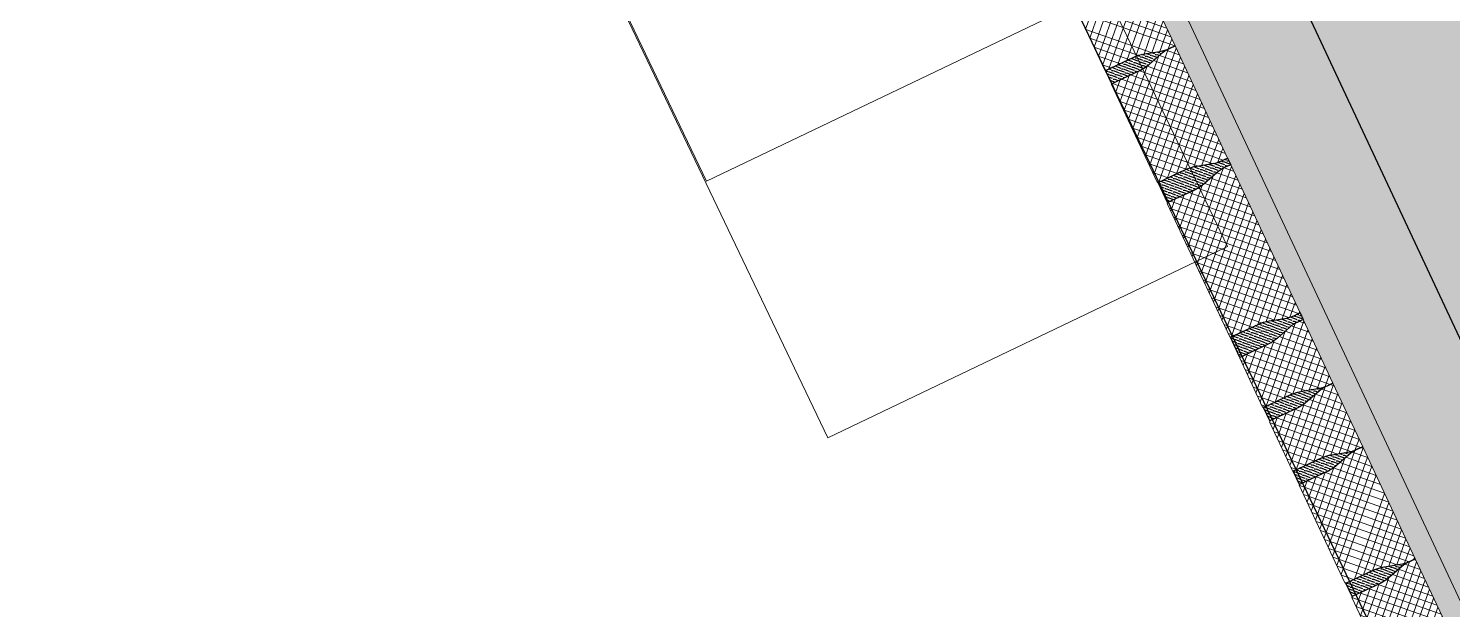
# Model space of a CAD drawing. Header units: metres. Extents: x 679304 to 680626, y 2747329 to 2750056.
# Drawn here: x 679531.399 to 679533.326, y 2747446.243 to 2747447.029 of the extents above; entities that cross this region are included whole.
import ezdxf

# ---------------------------------------------------------------- set-up
doc = ezdxf.new("R2010")
doc.units = ezdxf.units.M
doc.layers.add('-aux', color=50, linetype='Continuous', plot=False)
doc.layers.add('00_Aux', color=5, linetype='Continuous', plot=False)
for name, color, linetype, lineweight in [('02-L-projecció', 6, 'Continuous', 5), ('02-L-seccionat', 4, 'Continuous', 5), ('3-TR Formigó', 252, 'Continuous', 0), ('3-TR terra compactada', 45, 'Continuous', 0), ('3-TR Tot-u', 37, 'Continuous', 0)]:
    doc.layers.add(name, color=color, linetype=linetype, lineweight=lineweight)
doc.layers.add('02-L-SEC-Shrubs', color=252, linetype='Continuous', lineweight=0, transparency=0.2)
doc.layers.add('3-TR tot_u', color=8, linetype='Continuous', lineweight=5, true_color=0x787878)
doc.layers.add('EIT_3 TR sorra', color=9, linetype='Continuous', true_color=0xd8ceb0)
doc.layers.add('SL_TREE_PROSOPIS_CINERARIA', color=66, linetype='Continuous', true_color=0x5f7f00)
picture_1 = doc.add_image_def('image2.png', size_in_pixel=(716, 586))
picture_2 = doc.add_image_def('image7.png', size_in_pixel=(360, 216))
pattern_1 = [(44.99999999999999, (-4.641693315468728, 0.0362034784629941), (-0.0067351920908019, 0.0067351920908019), []), (134.9999999999999, (-4.641693315468728, 0.0362034784629941), (-0.0067351920908019, -0.0067351920908019), [])]

# ---------------------------------------------------------------- blocks, each defined once
blk = doc.blocks.new('General Section WaterFalls')
at = {"layer": '3-TR Formigó'}
h = blk.add_hatch(dxfattribs=at)
h.set_pattern_fill('ANSI37', color=256, scale=0.003, angle=-18.27604261022104, style=0)
h.set_pattern_definition([(44.99999999999999, (-6.332640997134149, 0.0493953689001501), (-0.0067351920908019, 0.0067351920908019), []), (134.9999999999999, (-6.332640997134149, 0.0493953689001501), (-0.0067351920908019, -0.0067351920908019), [])])
edge = h.paths.add_edge_path()
edge.add_line((38.32367286458612, -31.12301100511104), (38.32373676948354, -31.11481547574289))
edge.add_arc((38.27532067755237, -31.11443795962259), 0.048417563292489, -0.4467438236486732, 15.55227535667759)
edge.add_line((38.32196549139917, -31.10145636624657), (38.31618074191652, -31.08067089535808))
edge.add_arc((38.37123305443674, -31.06534943915904), 0.0571445904278904, 179.553249814863, 195.5522689535439, ccw=False)
edge.add_line((38.31409020209685, -31.0649038720876), (38.31441086021126, -31.02377984882656))
edge.add_line((38.31441085925326, -31.02377984952182), (38.31361367797042, -31.02377363243252))
edge.add_line((38.31361367879436, -31.02377363247797), (38.31362026063698, -31.02292958215133))
edge.add_line((38.31362026045099, -31.02292958227918), (38.2403246944297, -31.02235807117297))
edge.add_line((38.24032469419762, -31.02235807105899), (38.2403181119524, -31.02320212223347))
edge.add_line((38.24031811207533, -31.02320212218911), (38.23952093078432, -31.02319590215472))
edge.add_line((38.23952093115077, -31.02319590188563), (38.23920027338024, -31.06431992967383))
edge.add_arc((38.18205742537975, -31.06387436855584), 0.0571445840205445, -16.445764324364518, -0.4467451595709804, ccw=False)
edge.add_line((38.23686412023381, -31.08005243493244), (38.23075595095517, -31.10074517828131))
edge.add_arc((38.27719264989719, -31.11445255740546), 0.0484175513567676, 163.5542323495689, 179.5532514948844)
edge.add_line((38.22877657040954, -31.11407503881492), (38.22871266790449, -31.12227056799236))
edge.add_line((38.22871266677976, -31.12227056734264), (38.32367286355708, -31.12301100475271))
h = blk.add_hatch(dxfattribs=at)
h.set_pattern_fill('ANSI37', color=256, scale=0.003, angle=-18.27604261022104, style=0)
h.set_pattern_definition(pattern_1)
edge = h.paths.add_edge_path()
edge.add_line((38.49115891102702, -31.12432045163587), (38.49122281345701, -31.11612492194324))
edge.add_arc((38.4428067272529, -31.11574739776552), 0.0484175588259012, -0.4467548583182131, 15.55226428892074)
edge.add_line((38.48945153923705, -31.10276581440121), (38.48366678923717, -31.08198034285151))
edge.add_arc((38.53871910320595, -31.06665888475254), 0.0571445912714218, 179.5532515570036, 195.5522706349158, ccw=False)
edge.add_line((38.48157624807209, -31.06621331861243), (38.48189690566928, -31.02508929469017))
edge.add_line((38.48189690615982, -31.02508929558098), (38.48109972469547, -31.02508307941254))
edge.add_line((38.48109972476959, -31.02508307853714), (38.48110630672276, -31.02423902824701))
edge.add_line((38.48110630689189, -31.02423902880401), (38.33528486843031, -31.02310200577343))
edge.add_line((38.33528486825526, -31.02310200640932), (38.335278288371, -31.02394605934431))
edge.add_line((38.33527828892693, -31.02394605847076), (38.33448110697267, -31.02393983821733))
edge.add_line((38.33448110613972, -31.02393983840011), (38.33416044807304, -31.06506386560011))
edge.add_arc((38.27701759943739, -31.06461830157787), 0.0571445855876494, -16.445766243177218, -0.44674713627517804, ccw=False)
edge.add_line((38.33182429429144, -31.08079637028277), (38.32571612593263, -31.10148911344502))
edge.add_arc((38.37215282395482, -31.11519649531692), 0.0484175509333363, 163.5542296089313, 179.5532487032461)
edge.add_line((38.32373674446717, -31.11481897393242), (38.32367284037903, -31.12301450307744))
edge.add_line((38.32367284037173, -31.12301450385712), (38.49115891135396, -31.12432045230312))
h = blk.add_hatch(dxfattribs=at)
h.set_pattern_fill('ANSI37', color=256, scale=0.003, angle=-18.27604261022104, style=0)
h.set_pattern_definition(pattern_1)
edge = h.paths.add_edge_path()
edge.add_line((38.5861190808937, -31.12506445567124), (38.58618298579112, -31.11686892630308))
edge.add_arc((38.53776689432562, -31.11649141134694), 0.0484175634033132, -0.4467438658289859, 15.55227527998455)
edge.add_line((38.58441170863807, -31.10350981680677), (38.57862695915542, -31.08272434591828))
edge.add_arc((38.63367927214131, -31.0674028894864), 0.0571445906871269, 179.5532502593328, 195.5522693413966, ccw=False)
edge.add_line((38.57653641980141, -31.06695732241496), (38.57685707791583, -31.02583329915392))
edge.add_line((38.57685707742348, -31.02583330031484), (38.57605989614065, -31.02582708322555))
edge.add_line((38.57605989649892, -31.02582708280534), (38.57606647834155, -31.0249830324787))
edge.add_line((38.57606647722423, -31.02498303260655), (38.50277091120295, -31.02441152150034))
edge.add_line((38.50277091143653, -31.02441152115352), (38.5027643291913, -31.025255572328))
edge.add_line((38.50276432884857, -31.02525557298213), (38.50196714755757, -31.02524935294775))
edge.add_line((38.50196714838967, -31.02524935174733), (38.50164649061914, -31.06637337953554))
edge.add_arc((38.44450364354998, -31.06592781818472), 0.0571445841313688, -16.44576432809248, -0.44674519530951784, ccw=False)
edge.add_line((38.49931033747271, -31.08210588525981), (38.49320216819407, -31.10279862860867))
edge.add_arc((38.53963886713609, -31.11650600773283), 0.0484175513716403, 163.5542329003365, 179.5532520194679)
edge.add_line((38.49122278718278, -31.11612848984078), (38.49115888467773, -31.12432401901822))
edge.add_line((38.49115888494998, -31.12432401813567), (38.58611908172731, -31.12506445554573))
h = blk.add_hatch(dxfattribs=at)
h.set_pattern_fill('ANSI37', color=256, scale=0.003, angle=-18.27604261022104, style=0)
h.set_pattern_definition(pattern_1)
edge = h.paths.add_edge_path()
edge.add_line((38.68107933551073, -31.12579782446847), (38.68114324040816, -31.11760229510031))
edge.add_arc((38.63272714940831, -31.11722478130833), 0.048417563292489, -0.4467438236486732, 15.55227535667759)
edge.add_line((38.67937196325511, -31.10424318746664), (38.67358721377246, -31.08345771657815))
edge.add_arc((38.72863952675834, -31.06813625898212), 0.0571445906871269, 179.5532502593328, 195.5522693413966, ccw=False)
edge.add_line((38.67149667302147, -31.06769069214351), (38.67181733113588, -31.02656666888247))
edge.add_line((38.6718173311092, -31.0265666693449), (38.67102014982636, -31.02656045225561))
edge.add_line((38.67102015065029, -31.02656045230105), (38.67102673249292, -31.02571640197442))
edge.add_line((38.67102673184127, -31.02571640233509), (38.59773116581998, -31.02514489122889))
edge.add_line((38.59773116651922, -31.02514489134774), (38.597724584274, -31.02598894252221))
edge.add_line((38.59772458346561, -31.02598894224502), (38.5969274021746, -31.02598272221064))
edge.add_line((38.5969274030067, -31.02598272264004), (38.59660674523617, -31.06710675042824))
edge.add_arc((38.53946389770135, -31.06666118837893), 0.0571445840205445, -16.445764324364518, -0.4467451595709804, ccw=False)
edge.add_line((38.59427059115842, -31.08283925522119), (38.58816242187978, -31.10353199857005))
edge.add_arc((38.63459912082181, -31.11723937699571), 0.0484175513716403, 163.5542329003365, 179.5532520194679)
edge.add_line((38.58618304179982, -31.11686185887084), (38.58611913929477, -31.12505738804828))
edge.add_line((38.58611913863569, -31.12505738716573), (38.68107933541303, -31.12579782457579))
h = blk.add_hatch(dxfattribs=at)
h.set_pattern_fill('ANSI37', color=256, scale=0.003, angle=-18.27604261022104, style=0)
h.set_pattern_definition(pattern_1)
edge = h.paths.add_edge_path()
edge.add_line((38.91230904730037, -31.12760081025772), (38.91237295164508, -31.11940528070703))
edge.add_arc((38.86395686492324, -31.11902776290663), 0.0484175584946718, -0.4467466283651467, 15.55227254300524)
edge.add_line((38.91060167504475, -31.10604617325589), (38.90481692559759, -31.08526070188873))
edge.add_arc((38.95986924227327, -31.06993924314156), 0.0571445944009922, 179.553250484846, 195.5522696561451, ccw=False)
edge.add_line((38.90272638481111, -31.06949367723428), (38.90304704285046, -31.02836965345805))
edge.add_line((38.90304704383016, -31.02836965350434), (38.90224986288303, -31.02836343799712))
edge.add_line((38.90224986290559, -31.02836343762465), (38.90225644382839, -31.02751938748463))
edge.add_line((38.90225644316524, -31.02751938719303), (38.70269106090729, -31.02596330405216))
edge.add_line((38.70269106095657, -31.0259633040987), (38.70268447874682, -31.02680735479449))
edge.add_line((38.70268447929993, -31.02680735569447), (38.7018872988223, -31.02680113690951))
edge.add_line((38.70188729790971, -31.02680113632232), (38.70156663972841, -31.06792516201327))
edge.add_arc((38.64442378235981, -31.06747960112989), 0.0571445945339037, -16.445762793266, -0.44674364543789125, ccw=False)
edge.add_line((38.69923048699275, -31.08365766983479), (38.69312231712182, -31.10435041200726))
edge.add_arc((38.73955901898444, -31.11805778974667), 0.0484175534240547, 163.5542355793744, 179.5532547029849)
edge.add_line((38.69114293716848, -31.11768027348444), (38.69107903388963, -31.12587580240634))
edge.add_line((38.6910790335387, -31.12587580247782), (38.91230904768953, -31.1276008103364))
h = blk.add_hatch(dxfattribs=at)
h.set_pattern_fill('ANSI37', color=256, scale=0.003, angle=-18.27604261022104, style=0)
h.set_pattern_definition(pattern_1)
edge = h.paths.add_edge_path()
edge.add_line((39.08979478897527, -31.12898822827265), (39.08985869140526, -31.12079269858002))
edge.add_arc((39.04144260380417, -31.12041517393663), 0.0484175588259012, -0.4467548583182131, 15.55226428892074)
edge.add_line((39.08808741625398, -31.10743359057233), (39.08230266625411, -31.08664811902263))
edge.add_arc((39.13735497929156, -31.071326660458), 0.0571445910121853, 179.5532511125338, 195.5522702470631, ccw=False)
edge.add_line((39.08021212602034, -31.07088109571487), (39.08053278361753, -31.02975707179261))
edge.add_line((39.08053278317675, -31.02975707082078), (39.0797356017124, -31.02975085465234))
edge.add_line((39.07973560132086, -31.02975085517392), (39.07974218327403, -31.02890680488379))
edge.add_line((39.07974218437448, -31.02890680450946), (38.9339207459129, -31.02776978147889))
edge.add_line((38.93392074527219, -31.02776978211478), (38.93391416538793, -31.02861383504977))
edge.add_line((38.93391416501254, -31.02861383417621), (38.93311698305828, -31.02860761392279))
edge.add_line((38.93311698362231, -31.02860761410557), (38.93279632555564, -31.06973164130557))
edge.add_arc((38.87565347738564, -31.06928607868031), 0.0571445857302265, -16.445765776522194, -0.4467466918054015, ccw=False)
edge.add_line((38.93046017177403, -31.08546414738521), (38.92435200341522, -31.10615689054746))
edge.add_arc((38.97078870097175, -31.11986427218653), 0.0484175509184636, 163.5542290581637, 179.5532481786626)
edge.add_line((38.92237262241542, -31.1194867505692), (38.92230871832729, -31.12768227971422))
edge.add_line((38.92230871831998, -31.12768227932975), (39.08979478930221, -31.12898822777575))
h = blk.add_hatch(dxfattribs=at)
h.set_pattern_fill('ANSI37', color=256, scale=0.003, angle=-18.27604261022104, style=0)
h.set_pattern_definition([(44.99999999999999, (-4.641693315468728, 0.0362034786958248), (-0.0067351920908019, 0.0067351920908019), []), (134.9999999999999, (-4.641693315468728, 0.0362034786958248), (-0.0067351920908019, -0.0067351920908019), [])])
edge = h.paths.add_edge_path()
edge.add_line((39.18475495977327, -31.12973216176033), (39.1848188646707, -31.12153663239218))
edge.add_arc((39.13640277273953, -31.12115911720321), 0.048417563292489, -0.4467438236486732, 15.55227535667759)
edge.add_line((39.18304758705199, -31.10817752312869), (39.17726283756934, -31.08739205224021))
edge.add_arc((39.23231515055523, -31.07207059604116), 0.0571445904278904, 179.553249814863, 195.5522689535439, ccw=False)
edge.add_line((39.17517229774967, -31.07162502920255), (39.17549295586408, -31.03050100594151))
edge.add_line((39.1754929558374, -31.03050100663677), (39.17469577455456, -31.03049478954747))
edge.add_line((39.17469577351585, -31.0304947886616), (39.17470235535848, -31.02965073833496))
edge.add_line((39.17470235656947, -31.02965073892847), (39.10140679054818, -31.02907922782226))
edge.add_line((39.10140678938478, -31.02907922794111), (39.10140020713956, -31.02992327911559))
edge.add_line((39.10140020772815, -31.02992327907123), (39.10060302643714, -31.02991705903685))
edge.add_line((39.10060302587226, -31.02991705900058), (39.10028236810173, -31.07104108678878))
edge.add_arc((39.04313952149824, -31.07059552450664), 0.0571445840205445, -16.445764324364518, -0.4467451595709804, ccw=False)
edge.add_line((39.0979462149553, -31.08677359204739), (39.09183804567666, -31.10746633539626))
edge.add_arc((39.13827474461868, -31.12117371498607), 0.0484175513567676, 163.5542323495689, 179.5532514948844)
edge.add_line((39.0898586655967, -31.1207961961627), (39.08979476309165, -31.12899172534015))
edge.add_line((39.08979476289824, -31.12899172445759), (39.18475495967557, -31.12973216186766))
at = {"layer": '3-TR terra compactada'}
h = blk.add_hatch(dxfattribs=at)
h.set_pattern_fill('LINE', color=256, scale=0.0075)
h.set_pattern_definition([(360, (-1.593222050461918, -1.450000001117587), (0, 0.0238125), [])])
edge = h.paths.add_edge_path(flags=16)
edge.add_arc((87.91270721703766, -34.89102650922723), 0.0300000000000011, 0, 360)
h.paths.add_polyline_path([(60.86794612370431, -34.06345526850782), (60.86794612370431, -34.8165326055605), (77.28848761087283, -34.81653260439634), (77.28848760994151, -35.96653260430321), (94.02980208816007, -35.96653260337189), (94.02346620196477, -34.53352967253886), (88.77741158520803, -34.42881766473874), (88.7764219455421, -34.4783984052483), (88.67512278445065, -34.85645277681761), (84.06023222394288, -34.76436978625134), (83.96552849235012, -34.41241660504602), (83.95774579746649, -34.38224918977358), (83.95875280490145, -34.33179827523418), (79.98875382728875, -34.25026744417846), (79.98875382775441, -35.78771875007078), (77.43852502759546, -35.78771875007078), (77.43852502852678, -35.43748732609675), (78.61814005719498, -35.43770227907226), (78.05505687510595, -33.4629564518109), (67.10211191978306, -33.3788115279749), (67.01179703883827, -33.17811179091223), (66.85097349714488, -33.17687627975829), (63.56725041614845, -33.15126436809078), (63.56725041707978, -34.70336046814919), (61.01713174395263, -34.70336046768352), (61.0171317444183, -34.35336060426198), (62.10765844490379, -34.35336060402915), (61.58575402200222, -32.50950451311656), (50.68157043308019, -32.42573419259861), (50.59114177431911, -32.2250335814897), (50.42511908290908, -32.2237581287045), (47.14811543934047, -32.19819437991828), (47.14721526950597, -33.38156245509163), (44.99754665372893, -33.38156245509163), (44.99754665279761, -33.03156259073876), (45.56926759378984, -33.03156259120442), (45.14311256445944, -31.55625739693642), (34.2616229839623, -31.47266142093577), (34.17091776337475, -31.2719586850144), (34.00475173024461, -31.27068213094026), (30.72633214015514, -31.24511096207425), (30.72633214108646, -32.37863686797209), (28.57621343620122, -32.37863686820492), (28.57621343526989, -32.02863700361922), (29.14793437626213, -32.02863700361922), (28.72177934786305, -30.55333180958405), (17.8412764519453, -30.4697434140835), (17.68143947003409, -31.50181839196012), (28.27606689184904, -31.50181839149445), (28.27606689091772, -32.61037793336436), (44.44740463607013, -32.61037793196738), (44.44740463700145, -34.06345526920631)])
at = {"layer": '3-TR Tot-u'}
h = blk.add_hatch(dxfattribs=at)
h.set_pattern_fill('EARTH', color=256, scale=0.005, angle=-84.07414778341365)
h.set_pattern_definition([(275.9258522165863, (44.29588295286521, -32.63154151011259), (0.0348582512672567, -0.0283024260194916), [0.03175, -0.03175]), (275.9258522165863, (44.30772558040916, -32.63031229283661), (0.0348582512672567, -0.0283024260194916), [0.03175, -0.03175]), (275.9258522165863, (44.31956820748746, -32.62908307556063), (0.0348582512672567, -0.0283024260194916), [0.03175, -0.03175]), (5.925852216586345, (44.32392548862845, -32.63262087898329), (0.0283024260194916, 0.0348582512672567), [0.03175, -0.03175]), (5.925852216586345, (44.32515470543876, -32.64446350559592), (0.0283024260194916, 0.0348582512672567), [0.03175, -0.03175]), (5.925852216586345, (44.3263839231804, -32.65630613290705), (0.0283024260194916, 0.0348582512672567), [0.03175, -0.03175])])
h.paths.add_polyline_path([(34.26260966900736, -31.4726690009702), (45.14311256445944, -31.55625739693642), (45.22670621238648, -31.85156099428423), (45.99745839787646, -31.85156254423783), (45.99745968589559, -31.56282083503902), (45.37285237573087, -31.55802235053852), (45.31806802144274, -31.35759557317943), (34.17091776337475, -31.2719586850144)])
at = {"layer": '3-TR tot_u'}
h = blk.add_hatch(dxfattribs=at)
h.set_pattern_fill('AR-CONC', color=256, scale=0.00025, angle=90.27678088138285)
h.set_pattern_definition([(158.5528234916038, (-5.5390410125e-06, -0.1028410240542144), (-0.0107141402033441, 0.0444470353765646), [0.0047625, -0.0523874999999999]), (103.5528234916037, (-5.5390410125e-06, -0.1028410240542144), (-0.042478511822929, -0.0235505220209913), [0.00381, -0.0419101460424999]), (209.0042681916038, (-0.0008983816951513, -0.0991371171548963), (-0.0531926501422366, 0.0208965138611374), [0.0040475022, -0.0445225611499999]), (154.7370234916037, (-0.0120455292053521, -0.1068818944040686), (-0.0115985479610558, 0.0675920588494506), [0.00714375, -0.0785812499999999]), (205.1883811016037, (-0.0130120795220137, -0.1012492310255766), (-0.0775261334246027, 0.036585164494883), [0.006071255785, -0.0667839020399999]), (99.73697466160377, (-0.0120455292053521, -0.1068818944040686), (-0.0775261334227856, 0.036585164499046), [0.0057149917675, -0.0628649329799999]), (129.5528234916037, (-0.0110559668391943, -0.0998516832478345), (0.0121775151173545, 0.0440684300330318), [0.0047625, -0.0523875]), (74.55282349160389, (-0.0110559668391943, -0.0998516832478345), (-0.0485699864642681, -3.6222662037e-06), [0.00381, -0.0419099999999999]), (180.0042684916038, (-0.0100411730818451, -0.0961793134920299), (-0.0363924715453394, 0.0440648076110835), [0.0040475022, -0.0445224844]), (146.0528234916037, (-5.5390410125e-06, -0.1028410240542144), (-0.0202858755293875, -0.0059938829911168), [0, -0.041402, 0, -0.042545, 0, -0.04206875]), (116.0528234916039, (-5.5390410125e-06, -0.1028410240542144), (-0.0290587158829416, 0.0078679387732416), [0, -0.024257, 0, -0.0404494999999999, 0, -0.01603375]), (76.05282349160386, (0.0045000314712524, -0.1162656124215573), (-0.0094277576651399, 0.0325917034802938), [0, -0.0158749999999999, 0, -0.0495299999999999, 0, -0.0657224999999997]), (66.05282349160387, (0.0065204678103328, -0.1222856075037271), (-0.0178091657507202, 0.033085210695806), [0, -0.0206375, 0, -0.032893, 0, -0.0466725])])
h.paths.add_polyline_path([(45.31806802144274, -31.35759557317943), (45.49559780023992, -31.2089550034143), (34.10312230791897, -31.12143342685886), (34.17091776337475, -31.2719586850144)])
at = {"layer": 'EIT_3 TR sorra'}
h = blk.add_hatch(dxfattribs=at)
h.set_pattern_fill('ANSI36', color=256, scale=0.001075, angle=-1.014200710252469, style=0, double=1)
h.set_pattern_definition([(43.98579928974752, (8.509859596379101, -101.1095370035618), (0.0019272751255601, 0.0066038919240475), [0.0085328125000001, -0.0017065625, 0, -0.0017065625])])
edge = h.paths.add_edge_path()
edge.add_line((38.32367284037173, -31.12301450269297), (38.32373674210297, -31.11481897325997))
edge.add_arc((38.27532065613196, -31.11444145767018), 0.0484175570857096, -0.4467455132575356, 15.55227354001481)
edge.add_line((38.32196546485647, -31.1014598661568), (38.31618071679864, -31.08067439132528))
edge.add_arc((38.37123303161934, -31.06535293441266), 0.0571445922035584, 179.5532497589926, 195.5522688845016, ccw=False)
edge.add_line((38.31409017695114, -31.06490736710839), (38.31441086284696, -31.02377984814336))
edge.add_line((38.31441086297855, -31.0237798485905), (38.33448113209692, -31.02393634347424))
edge.add_line((38.33448113175109, -31.02393634384498), (38.33416044453692, -31.06506386531702))
edge.add_arc((38.27701759617776, -31.06461830157787), 0.0571445854768251, -16.4457662394492, -0.44674710053658373, ccw=False)
edge.add_line((38.33182429103181, -31.08079637028277), (38.32571612259386, -31.10148911145728))
edge.add_arc((38.37215281929821, -31.11519649578259), 0.0484175505247778, 163.554227419061, 179.553246562732)
edge.add_line((38.32373674074188, -31.11481897160411), (38.32367283957152, -31.12301450416473))
h = blk.add_hatch(dxfattribs=at)
h.set_pattern_fill('ANSI36', color=256, scale=0.001075, angle=-1.014200710252469, style=0, double=1)
h.set_pattern_definition([(43.98579928974752, (8.509859572164714, -101.1095405709929), (0.0019272751255601, 0.0066038919240475), [0.0085328125000001, -0.0017065625, 0, -0.0017065625])])
edge = h.paths.add_edge_path()
edge.add_line((38.49115888448432, -31.12432401767001), (38.49122278794469, -31.11612848782726))
edge.add_arc((38.44280670816079, -31.11575096962042), 0.0484175525412939, -0.4467478355714436, 15.55227133748934)
edge.add_line((38.48945151129738, -31.1027693815995), (38.48366676327502, -31.0819839062893))
edge.add_arc((38.53871907945722, -31.06666244426742), 0.0571445943123871, 179.5532539535203, 195.5522730879312, ccw=False)
edge.add_line((38.48157622246072, -31.06621688231826), (38.48189690916583, -31.0250893631301))
edge.add_line((38.48189690895379, -31.02508936310187), (38.50196717767364, -31.02524586030599))
edge.add_line((38.50196717819199, -31.02524586045183), (38.50164649141182, -31.06637337912481))
edge.add_arc((38.44450363097712, -31.06592781539075), 0.0571445973673935, -16.445766153051807, -0.4467470114216212, ccw=False)
edge.add_line((38.49931033654139, -31.08210588805377), (38.49320216824947, -31.10279862878612))
edge.add_arc((38.53963885875419, -31.11650600959547), 0.0484175437761339, 163.5542276742587, 179.5532468264947)
edge.add_line((38.49122278764844, -31.11612848704681), (38.49115888511199, -31.12432401817548))
h = blk.add_hatch(dxfattribs=at)
h.set_pattern_fill('ANSI36', color=256, scale=0.001075, angle=-1.014200710252469, style=0, double=1)
h.set_pattern_definition([(43.98579928974752, (8.772305814549325, -101.1115904548205), (0.0019272751255601, 0.0066038919240475), [0.0085328125000001, -0.0017065625, 0, -0.0017065625])])
edge = h.paths.add_edge_path()
edge.add_line((38.58611905714497, -31.12506795395166), (38.58618295887622, -31.11687242451866))
edge.add_arc((38.53776687383652, -31.1164949068334), 0.0484175569431325, -0.4467460378408971, 15.55227308225352)
edge.add_line((38.58441168256104, -31.10351331601851), (38.5786269345032, -31.08272784118698))
edge.add_arc((38.63367924978957, -31.06740638567135), 0.0571445923002657, 179.553249723254, 195.552268819521, ccw=False)
edge.add_line((38.57653639419004, -31.06696081813425), (38.57685708008587, -31.02583329916921))
edge.add_line((38.57685707975179, -31.02583329938352), (38.59692734887016, -31.02598979426726))
edge.add_line((38.59692734945566, -31.02598979463801), (38.59660666224149, -31.06711731611005))
edge.add_arc((38.53946381248534, -31.0666717523709), 0.0571445857302265, -16.445765776522194, -0.4467466918054015, ccw=False)
edge.add_line((38.59427050780505, -31.0828498210758), (38.5881623393671, -31.10354256225031))
edge.add_arc((38.63459903607145, -31.11724994564429), 0.0484175506262611, 163.5542268638935, 179.5532459959682)
edge.add_line((38.58618295844645, -31.11687242193148), (38.58611905727608, -31.1250679544921))
h = blk.add_hatch(dxfattribs=at)
h.set_pattern_fill('ANSI36', color=256, scale=0.001075, angle=-1.014200710252469, style=0, double=1)
h.set_pattern_definition([(43.98579928974752, (8.972225963138044, -101.1131422347389), (0.0019272751255601, 0.0066038919240475), [0.0085328125000001, -0.0017065625, 0, -0.0017065625])])
edge = h.paths.add_edge_path()
edge.add_line((38.69107900606469, -31.12587929517031), (38.68107931209276, -31.12580132438552))
edge.add_line((38.68107931176201, -31.12580132507719), (38.68114321386037, -31.11760579527504))
edge.add_arc((38.63272713311017, -31.11722827330232), 0.0484175527940736, -0.4467514048749425, 15.55226774490095)
edge.add_line((38.67937193764374, -31.1042466883082), (38.67358718814884, -31.08346121300208))
edge.add_arc((38.72863949835301, -31.06813975656405), 0.0571445873641418, 179.5532512957519, 195.5522704501285, ccw=False)
edge.add_line((38.67149664787575, -31.06769419112243), (38.67181733369244, -31.02656667016966))
edge.add_line((38.6718173334375, -31.02656666981057), (38.70188729785432, -31.02680113591718))
edge.add_line((38.70188729884103, -31.02680113585666), (38.70156661206903, -31.06792865747472))
edge.add_arc((38.64442375767976, -31.06748309498653), 0.0571445907335047, -16.445765473899826, -0.44674634346989706, ccw=False)
edge.add_line((38.69923045812175, -31.08366116392426), (38.69312228979434, -31.10435390513528))
edge.add_arc((38.73955898359418, -31.11806128337048), 0.0484175461207508, 163.5542325475676, 179.5532516927069)
edge.add_line((38.69114290876314, -31.11768376408145), (38.69107900534235, -31.12587929491806))
edge.add_line((38.69107900606469, -31.12587929517031), (38.68107931209276, -31.12580132438552))
h = blk.add_hatch(dxfattribs=at)
h.set_pattern_fill('ANSI36', color=256, scale=0.001075, angle=-1.014200710252469, style=0, double=1)
h.set_pattern_definition([(43.98579928974752, (9.203455675393341, -101.1149452170357), (0.0019272751255601, 0.0066038919240475), [0.0085328125000001, -0.0017065625, 0, -0.0017065625])])
edge = h.paths.add_edge_path()
edge.add_line((38.92230871785432, -31.12768227932975), (38.91230902388239, -31.12760430854497))
edge.add_line((38.91230902308598, -31.12760430853814), (38.91237292518434, -31.11940877873598))
edge.add_arc((38.86395684443414, -31.11903125746176), 0.0484175527940736, -0.4467514048749425, 15.55226774490095)
edge.add_line((38.91060164943338, -31.10604967176914), (38.90481689993848, -31.08526419646303))
edge.add_arc((38.95986921014264, -31.06994274025783), 0.0571445876233784, 179.5532517402217, 195.5522708379812, ccw=False)
edge.add_line((38.90272636013106, -31.06949717458338), (38.90304704594774, -31.02836965363061))
edge.add_line((38.90304704615846, -31.02836965350434), (38.93311701057528, -31.02860411961096))
edge.add_line((38.933117010165, -31.0286041200161), (38.932796323393, -31.06973164163417))
edge.add_arc((38.87565346900374, -31.06928607844748), 0.0571445907335047, -16.445765473899826, -0.44674634346989706, ccw=False)
edge.add_line((38.93046016898006, -31.08546414785087), (38.92435200065266, -31.1061568890619))
edge.add_arc((38.9707886944525, -31.11986426683143), 0.0484175461207508, 163.5542325475676, 179.5532516927069)
edge.add_line((38.92237262008712, -31.11948674870655), (38.92230871666632, -31.12768227954316))
edge.add_line((38.92230871785432, -31.12768227932975), (38.91230902388239, -31.12760430854497))
h = blk.add_hatch(dxfattribs=at)
h.set_pattern_fill('ANSI36', color=256, scale=0.001075, angle=-1.014200710252469, style=0, double=1)
h.set_pattern_definition([(43.98579928974752, (9.108495451044291, -101.1142082777805), (0.0019272751255601, 0.0066038919240475), [0.0085328125000001, -0.0017065625, 0, -0.0017065625])])
edge = h.paths.add_edge_path()
edge.add_line((39.0897947633639, -31.12899172352627), (39.08985866682427, -31.12079619368352))
edge.add_arc((39.04144258517772, -31.12041867570952), 0.0484175525730468, -0.446747268807744, 15.55227187194372)
edge.add_line((39.08808738971129, -31.10743708861992), (39.08230264168894, -31.08665161330972))
edge.add_arc((39.13735495740548, -31.07133015082218), 0.0571445942156798, 179.5532539892589, 195.5522731529118, ccw=False)
edge.add_line((39.08021210087463, -31.07088458910585), (39.08053278757974, -31.02975706991768))
edge.add_line((39.08053278783336, -31.0297570694238), (39.10060305655322, -31.02991356662792))
edge.add_line((39.10060305614024, -31.02991356654093), (39.10028236936007, -31.07104108521391))
edge.add_arc((39.04313950939104, -31.07059552124701), 0.0571445973673935, -16.445766153051807, -0.4467470114216212, ccw=False)
edge.add_line((39.09794621448964, -31.08677359297872), (39.09183804619772, -31.10746633371106))
edge.add_arc((39.13827473670244, -31.12117371545173), 0.0484175439073625, 163.5542282206263, 179.5532473088979)
edge.add_line((39.08985866466537, -31.1207961931359), (39.08979476212892, -31.12899172426458))
h = blk.add_hatch(dxfattribs=at)
h.set_pattern_fill('ANSI36', color=256, scale=0.001075, angle=-1.014200710252469, style=0, double=1)
h.set_pattern_definition([(62.26184189996857, (68.07752234721556, 216.8941087389831), (-0.0002408934137097, 0.0068751544213446), [0.0085328125000001, -0.0017065625, 0, -0.0017065625])])
h.paths.add_polyline_path([(34.10252279648557, -31.1214288212359), (45.49559780303389, -31.20895500085317), (45.49583161249756, -31.17895582946949), (34.10248376289383, -31.09018770488911)])
at = {"layer": '-aux'}
for points in [[(38.32367283944041, -31.12301450455561), (38.32367284037173, -31.12301450269297), (38.3237367416732, -31.11481897393242, 0.0699225111475427), (38.32196546485647, -31.1014598661568), (38.31618071626872, -31.08067439170554, -0.0699225111480096), (38.31409017695114, -31.06490736710839), (38.31441086297855, -31.0237798485905), (38.33448113175109, -31.02393634384498), (38.3341604443267, -31.06506386538967, -0.0699225111484148), (38.33182429103181, -31.08079637028277), (38.32571612251923, -31.10148911038414, 0.0699225111479849), (38.32373674074188, -31.11481897160411), (38.32367283944041, -31.12301450455561), (38.32367284037173, -31.12301450269297)], [(38.49115888494998, -31.12432401720435), (38.49115888448432, -31.12432401767001), (38.49122278857976, -31.11612848797813, 0.0699225111475427), (38.48945151129738, -31.1027693815995), (38.48366676364094, -31.08198390691541, -0.0699225111480096), (38.48157622246072, -31.06621688231826), (38.48189690895379, -31.02508936310187), (38.50196717819199, -31.02524586045183), (38.50164649123326, -31.06637337990105, -0.0699225111484148), (38.49931033654139, -31.08210588805377), (38.49320216849447, -31.10279862815514, 0.0699225111479849), (38.49122278764844, -31.11612848704681), (38.49115888494998, -31.12432401720435), (38.49115888448432, -31.12432401767001)], [(38.58611905667931, -31.12506795441732), (38.58611905714497, -31.12506795395166), (38.5861829589121, -31.11687242472545, 0.0699225111475427), (38.58441168256104, -31.10351331601851), (38.57862693397328, -31.08272784180008, -0.0699225111480096), (38.57653639419004, -31.06696081813425), (38.57685707975179, -31.02583329938352), (38.59692734945566, -31.02598979463801), (38.5966066615656, -31.06711731525138, -0.0699225111484148), (38.59427050780505, -31.0828498210758), (38.58816233882681, -31.10354256164283, 0.0699225111479849), (38.58618295844645, -31.11687242193148), (38.58611905667931, -31.12506795441732), (38.58611905714497, -31.12506795395166)], [(38.69107900606469, -31.12587929517031), (38.68107931176201, -31.12580132507719), (38.68114321306348, -31.11760579515248, 0.0699225111475427), (38.67937193764374, -31.1042466883082), (38.67358718905598, -31.08346121199429, -0.0699225111480096), (38.67149664787575, -31.06769419112243), (38.6718173334375, -31.02656666981057), (38.70188729884103, -31.02680113585666), (38.70156661141664, -31.06792865809985, -0.0699225111484148), (38.69923045812175, -31.08366116392426), (38.69312228960917, -31.10435390518978, 0.0699225111479849), (38.69114290876314, -31.11768376408145), (38.69107900606469, -31.12587929517031), (38.68107931176201, -31.12580132507719)], [(38.92230871785432, -31.12768227932975), (38.91230902308598, -31.12760430853814), (38.91237292578444, -31.11940877838061, 0.0699225111475427), (38.91060164943338, -31.10604967176914), (38.90481690037996, -31.08526419661939, -0.0699225111480096), (38.90272636013106, -31.06949717458338), (38.90304704615846, -31.02836965350434), (38.933117010165, -31.0286041200161), (38.93279632274062, -31.06973164202646, -0.0699225111484148), (38.93046016898006, -31.08546414785087), (38.9243520013988, -31.10615688888356, 0.0699225111479849), (38.92237262008712, -31.11948674870655), (38.92230871785432, -31.12768227932975), (38.91230902308598, -31.12760430853814)], [(39.08979476289824, -31.12899172399193), (39.0897947633639, -31.12899172352627), (39.08985866652802, -31.12079619453289, 0.0699225111475427), (39.08808738971129, -31.10743708861992), (39.08230264205485, -31.08665161300451, -0.0699225111480096), (39.08021210087463, -31.07088458910585), (39.08053278783336, -31.0297570694238), (39.10060305614024, -31.02991356654093), (39.10028236918151, -31.07104108575732, -0.0699225111484148), (39.09794621448964, -31.08677359297872), (39.09183804644272, -31.10746633401141, 0.0699225111479849), (39.08985866466537, -31.1207961931359), (39.08979476289824, -31.12899172399193), (39.0897947633639, -31.12899172352627)]]:
    blk.add_lwpolyline(points, format="xyb", dxfattribs=at)
at = {"layer": '00_Aux'}
blk.add_lwpolyline([(34.26260966900736, -31.4726690009702), (45.14311256445944, -31.55625739693642), (45.22670621238648, -31.85156099428423), (45.99745839787646, -31.85156254423783), (45.99745968589559, -31.56282083503902), (45.37285237573087, -31.55802235053852), (45.31806802144274, -31.35759557317943), (34.17091776337475, -31.2719586850144)], close=True, dxfattribs=at)
at = {"layer": '02-L-projecció'}
for points in [[(34.10252279648557, -31.1214288212359), (45.49559780256823, -31.20895500155166)], [(30.72633214015514, -31.24549599387683), (45.49444547714665, -31.35895057534799)]]:
    blk.add_lwpolyline(points, dxfattribs=at)
at = {"layer": '02-L-seccionat'}
for points in [[(38.32367286458612, -31.12301100511104), (38.32373676868156, -31.11481547588482, 0.0699225111487571), (38.32196549139917, -31.10145636624657), (38.31618074188009, -31.08067089645192, -0.0699225111482901), (38.31409020209685, -31.0649038720876), (38.31441085925326, -31.02377984952182), (38.31361367879436, -31.02377363247797), (38.31362026045099, -31.02292958227918), (38.24032469419762, -31.02235807105899), (38.24031811207533, -31.02320212218911), (38.23952093115077, -31.02319590188563), (38.23920027259737, -31.06431993003935, -0.0699225111482901), (38.23686412023381, -31.08005243493244), (38.23075595032424, -31.10074517806061, 0.0699225111487571), (38.22877657040954, -31.11407503881492), (38.22871266677976, -31.12227056734264)], [(38.49115891102702, -31.12432045163587), (38.49122281419113, -31.11612492147833, 0.0699225111487571), (38.48945153923705, -31.10276581440121), (38.48366678878665, -31.08198034204543, -0.0699225111482901), (38.48157624807209, -31.06621331861243), (38.48189690615982, -31.02508929558098), (38.48109972476959, -31.02508307853714), (38.48110630689189, -31.02423902880401), (38.33528486825526, -31.02310200640932), (38.33527828892693, -31.02394605847076), (38.33448110613972, -31.02393983840011), (38.33416044805199, -31.06506386608817, -0.0699225111482901), (38.33182429429144, -31.08079637028277), (38.32571612577885, -31.10148911317811, 0.0699225111487571), (38.32373674446717, -31.11481897393242), (38.32367284037173, -31.12301450385712)], [(38.5861190808937, -31.12506445567124), (38.58618298638612, -31.11686892667786, 0.0699225111487571), (38.58441170863807, -31.10350981680677), (38.57862695865333, -31.08272434584796, -0.0699225111482901), (38.57653641980141, -31.06695732241496), (38.57685707742348, -31.02583330031484), (38.57605989649892, -31.02582708280534), (38.57606647722423, -31.02498303260655), (38.50277091143653, -31.02441152115352), (38.50276432884857, -31.02525557298213), (38.50196714838967, -31.02524935174733), (38.50164649030194, -31.06637338036672, -0.0699225111482901), (38.49931033747271, -31.08210588525981), (38.49320216709748, -31.10279862908646, 0.0699225111487571), (38.49122278718278, -31.11612848984078), (38.49115888494998, -31.12432401813567)], [(38.68107933551073, -31.12579782446847), (38.68114324100316, -31.11760229663924, 0.0699225111487571), (38.67937196325511, -31.10424318746664), (38.67358721420169, -31.08345771650784, -0.0699225111482901), (38.67149667302147, -31.06769069214351), (38.6718173311092, -31.0265666693449), (38.67102015065029, -31.02656045230105), (38.67102673184127, -31.02571640233509), (38.59773116651922, -31.02514489134774), (38.59772458346561, -31.02598894224502), (38.5969274030067, -31.02598272264004), (38.59660674491897, -31.0671067503281, -0.0699225111482901), (38.59427059115842, -31.08283925522119), (38.58816242264584, -31.10353199858219, 0.0699225111487571), (38.58618304179982, -31.11686185887084), (38.58611913863569, -31.12505738716573)], [(38.91230904730037, -31.12760081025772), (38.91237295186147, -31.11940528010018, 0.0699225111487571), (38.91060167504475, -31.10604617325589), (38.90481692599133, -31.08526070136577, -0.0699225111482901), (38.90272638481111, -31.06949367723428), (38.90304704383016, -31.02836965350434), (38.90224986290559, -31.02836343762465), (38.90225644316524, -31.02751938719303), (38.70269106095657, -31.0259633040987), (38.70268447929993, -31.02680735569447), (38.70188729790971, -31.02680113632232), (38.7015666407533, -31.06792516168207, -0.0699225111482901), (38.69923048699275, -31.08365766983479), (38.69312231661752, -31.10435041273013, 0.0699225111487571), (38.69114293716848, -31.11768027348444), (38.6910790335387, -31.12587580247782)], [(39.08979478897527, -31.12898822827265), (39.08985869074241, -31.12079269811511, 0.0699225111487571), (39.08808741625398, -31.10743359057233), (39.0823026667349, -31.08664811775089, -0.0699225111482901), (39.08021212602034, -31.07088109571487), (39.08053278317675, -31.02975707082078), (39.07973560132086, -31.02975085517392), (39.07974218437448, -31.02890680450946), (38.93392074527219, -31.02776978211478), (38.93391416501254, -31.02861383417621), (38.93311698362231, -31.02860761410557), (38.93279632600025, -31.06973164156079, -0.0699225111482901), (38.93046017177403, -31.08546414738521), (38.92435200279578, -31.10615688934923, 0.0699225111487571), (38.92237262241542, -31.1194867505692), (38.92230871831998, -31.12768227932975)], [(39.18475495977327, -31.12973216176033), (39.18481886480004, -31.12153663253412, 0.0699225111487571), (39.18304758705199, -31.10817752312869), (39.17726283799857, -31.08739205310121, -0.0699225111482901), (39.17517229774967, -31.07162502920255), (39.1754929558374, -31.03050100663677), (39.17469577351585, -31.0304947886616), (39.17470235656947, -31.02965073892847), (39.10140678938478, -31.02907922794111), (39.10140020772815, -31.02992327907123), (39.10060302587226, -31.02991705900058), (39.10028236918151, -31.0710410871543, -0.0699225111482901), (39.0979462149553, -31.08677359204739), (39.09183804597706, -31.1074663347099, 0.0699225111487571), (39.0898586655967, -31.1207961961627), (39.08979476289824, -31.12899172445759)]]:
    blk.add_lwpolyline(points, format="xyb", close=True, dxfattribs=at)
blk = doc.blocks.new('prospopis cineraria')
image = blk.add_image(picture_1, insert=(-4.000086040761157, 0), size_in_units=(7.410607290773175, 6.065105967029442))
image.dxf.flags = 15
blk = doc.blocks.new('shrub1')
image = blk.add_image(picture_2, insert=(-0.5, 0), size_in_units=(1.000000000000008, 0.6000000000000048))
image.dxf.flags = 15

msp = doc.modelspace()

# ---------------------------------------------------------------- block references
at = {"rotation": 115.5575828871377}
msp.add_blockref('General Section WaterFalls', (679521.7318272467, 2747398.310749386), dxfattribs=at)
at = {"layer": '02-L-SEC-Shrubs', "extrusion": (-4.7116442588e-06, 9.8531248724e-06, 0.9999999999403582), "rotation": 115.5565585705314}
for p in [(679532.6422158113, 2747447.532233985, 23.86922754416133), (679532.8063267323, 2747447.184845145, 23.86922086718529)]:
    msp.add_blockref('shrub1', p, dxfattribs=at)
at = {"layer": 'SL_TREE_PROSOPIS_CINERARIA', "rotation": 115.5482287746755}
msp.add_blockref('prospopis cineraria', (679532.5119365916, 2747447.693138172), dxfattribs=at)

doc.saveas('drawing.dxf')
